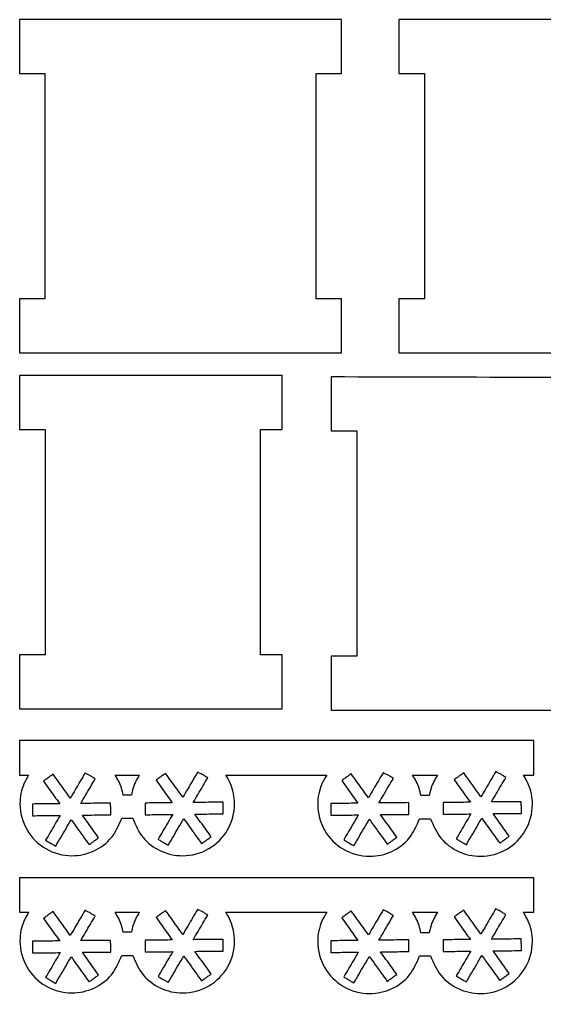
# Model space of a CAD drawing. Extents: x 10 to 438, y -2 to 248.
# Drawn here: x 9.8 to 144.6, y -1.9 to 248.3 of the extents above; entities that cross this region are included whole.
import ezdxf

# ---------------------------------------------------------------- set-up
doc = ezdxf.new("R2010")
doc.units = 0
doc.layers.add('Layer_1', color=7, linetype='CONTINUOUS')

msp = doc.modelspace()

# ---------------------------------------------------------------- linework, layer by layer
at = {"layer": 'Layer_1', "color": 7}
for p, q in [((9.764524, 248.271288), (9.764524, 248.271288)), ((107.182774, 248.271288), (107.182774, 248.271288)), ((9.764524, 156.84016), (9.764524, 156.84016)), ((89.853942, 156.479192), (89.853942, 156.479192)), ((9.764526, 63.07272), (9.764526, 63.07272)), ((55.546046, 55.048824), (55.546046, 55.048824)), ((132.122606, 55.171816), (132.122606, 55.171816)), ((26.646046, 54.798824), (26.646046, 54.798824)), ((34.339526, 54.22272), (34.339526, 54.22272)), ((103.222606, 54.921816), (103.222606, 54.921816)), ((110.739526, 54.22272), (110.739526, 54.22272)), ((9.764526, 27.836568), (9.764526, 27.836568)), ((26.646046, 19.562672), (26.646046, 19.562672)), ((34.339526, 18.986568), (34.339526, 18.986568)), ((55.546046, 19.812672), (55.546046, 19.812672)), ((103.222606, 19.685664), (103.222606, 19.685664)), ((110.739526, 18.986568), (110.739526, 18.986568)), ((132.122606, 19.935664), (132.122606, 19.935664))]:
    msp.add_line(p, q, dxfattribs=at)
for points, knots in [([(9.764524, 248.271288), (9.764524, 246.732398), (9.764524, 243.654619), (9.764524, 239.037949), (9.764524, 235.96017), (9.764524, 234.42128)], [0, 0, 0, 0, 4.61667, 9.233338, 13.850008, 13.850008, 13.850008, 13.850008]), ([(92.464518, 248.271288), (83.139829, 248.271286), (64.297855, 248.271282), (36.731191, 248.271281), (18.489215, 248.271286), (9.764524, 248.271288)], [0, 0, 0, 0, 27.974069, 56.52592, 82.699994, 82.699994, 82.699994, 82.699994]), ([(92.464518, 234.42128), (92.464518, 235.96017), (92.464518, 239.037949), (92.464518, 243.654619), (92.464518, 246.732398), (92.464518, 248.271288)], [0, 0, 0, 0, 4.61667, 9.233338, 13.850008, 13.850008, 13.850008, 13.850008]), ([(107.182774, 248.271288), (107.182774, 246.732398), (107.182774, 243.654619), (107.182774, 239.037949), (107.182774, 235.96017), (107.182774, 234.42128)], [0, 0, 0, 0, 4.61667, 9.233338, 13.850008, 13.850008, 13.850008, 13.850008]), ([(277.607774, 248.271288), (258.946003, 248.271286), (221.407998, 248.271282), (164.599664, 248.271282), (126.453102, 248.271286), (107.182774, 248.271288)], [0, 0, 0, 0, 55.985313, 112.614017, 170.425, 170.425, 170.425, 170.425]), ([(16.264522, 234.42128), (16.264522, 227.993503), (16.264522, 215.137949), (16.264522, 195.854619), (16.264522, 182.999065), (16.264522, 176.571288)], [0, 0, 0, 0, 19.28333, 38.566662, 57.849992, 57.849992, 57.849992, 57.849992]), ([(85.989518, 176.571288), (85.989518, 182.999065), (85.989518, 195.854619), (85.989518, 215.137949), (85.989518, 227.993503), (85.989518, 234.42128)], [0, 0, 0, 0, 19.28333, 38.566662, 57.849992, 57.849992, 57.849992, 57.849992]), ([(85.989518, 234.42128), (86.708963, 234.42128), (88.147852, 234.42128), (90.306185, 234.42128), (91.745074, 234.42128), (92.464518, 234.42128)], [0, 0, 0, 0, 2.158334, 4.316666, 6.475, 6.475, 6.475, 6.475]), ([(107.182774, 234.42128), (107.91333, 234.42128), (109.374441, 234.42128), (111.566108, 234.42128), (113.027219, 234.42128), (113.757774, 234.42128)], [0, 0, 0, 0, 2.191666, 4.383334, 6.575, 6.575, 6.575, 6.575]), ([(113.757774, 234.42128), (113.757774, 227.993502), (113.757774, 215.137947), (113.757774, 195.854613), (113.757774, 182.999058), (113.757774, 176.57128)], [0, 0, 0, 0, 19.283334, 38.566666, 57.85, 57.85, 57.85, 57.85]), ([(92.464518, 176.571288), (91.745074, 176.571288), (90.306185, 176.571288), (88.147852, 176.571288), (86.708963, 176.571288), (85.989518, 176.571288)], [0, 0, 0, 0, 2.158334, 4.316666, 6.475, 6.475, 6.475, 6.475]), ([(113.757774, 176.57128), (113.027219, 176.57128), (111.566108, 176.57128), (109.374441, 176.57128), (107.91333, 176.57128), (107.182774, 176.57128)], [0, 0, 0, 0, 2.191666, 4.383334, 6.575, 6.575, 6.575, 6.575]), ([(9.764524, 162.696288), (18.953412, 162.696288), (37.331189, 162.696288), (64.897854, 162.696288), (83.27563, 162.696288), (92.464518, 162.696288)], [0, 0, 0, 0, 27.566665, 55.13333, 82.699994, 82.699994, 82.699994, 82.699994]), ([(107.182774, 162.69628), (126.118886, 162.69628), (163.991108, 162.69628), (220.799441, 162.69628), (258.671663, 162.69628), (277.607774, 162.69628)], [0, 0, 0, 0, 56.808334, 113.616666, 170.425, 170.425, 170.425, 170.425]), ([(9.764524, 156.84016), (9.764524, 155.301271), (9.764524, 152.223493), (9.764524, 147.606827), (9.764524, 144.529049), (9.764524, 142.99016)], [0, 0, 0, 0, 4.616666, 9.233334, 13.85, 13.85, 13.85, 13.85]), ([(77.239526, 156.84016), (69.742304, 156.84016), (54.747859, 156.84016), (32.256191, 156.84016), (17.261746, 156.84016), (9.764524, 156.84016)], [0, 0, 0, 0, 22.491667, 44.983335, 67.475002, 67.475002, 67.475002, 67.475002]), ([(77.239526, 142.99016), (77.239526, 144.529049), (77.239526, 147.606827), (77.239526, 152.223493), (77.239526, 155.301271), (77.239526, 156.84016)], [0, 0, 0, 0, 4.616666, 9.233334, 13.85, 13.85, 13.85, 13.85]), ([(89.853942, 156.479192), (89.853942, 154.940302), (89.853942, 151.862523), (89.853942, 147.245853), (89.853942, 144.168074), (89.853942, 142.629184)], [0, 0, 0, 0, 4.61667, 9.233338, 13.850008, 13.850008, 13.850008, 13.850008]), ([(260.278942, 156.479192), (240.727301, 156.423997), (202.003201, 156.314679), (145.194638, 156.309546), (107.938066, 156.423755), (89.853942, 156.479192)], [0, 0, 0, 0, 58.655145, 116.172737, 170.425341, 170.425341, 170.425341, 170.425341]), ([(9.764524, 142.99016), (10.49508, 142.99016), (11.956191, 142.99016), (14.147857, 142.99016), (15.608968, 142.99016), (16.339524, 142.99016)], [0, 0, 0, 0, 2.191667, 4.383333, 6.575, 6.575, 6.575, 6.575]), ([(16.339524, 142.99016), (16.339524, 136.562382), (16.339524, 123.706827), (16.339524, 104.423493), (16.339524, 91.567938), (16.339524, 85.14016)], [0, 0, 0, 0, 19.283334, 38.566666, 57.85, 57.85, 57.85, 57.85]), ([(71.689526, 85.14016), (71.689526, 91.567938), (71.689526, 104.423493), (71.689526, 123.706827), (71.689526, 136.562382), (71.689526, 142.99016)], [0, 0, 0, 0, 19.283334, 38.566666, 57.85, 57.85, 57.85, 57.85]), ([(96.453942, 142.629184), (96.453942, 136.201406), (96.453942, 123.345851), (96.453942, 104.062517), (96.453942, 91.206962), (96.453942, 84.779184)], [0, 0, 0, 0, 19.283334, 38.566666, 57.85, 57.85, 57.85, 57.85]), ([(16.339524, 85.14016), (15.608968, 85.14016), (14.147857, 85.14016), (11.956191, 85.14016), (10.49508, 85.14016), (9.764524, 85.14016)], [0, 0, 0, 0, 2.191667, 4.383333, 6.575, 6.575, 6.575, 6.575]), ([(9.764524, 71.26516), (17.261746, 71.26516), (32.256191, 71.26516), (54.747859, 71.26516), (69.742304, 71.26516), (77.239526, 71.26516)], [0, 0, 0, 0, 22.491667, 44.983335, 67.475002, 67.475002, 67.475002, 67.475002]), ([(89.853942, 70.904184), (108.790054, 70.904184), (146.662276, 70.904184), (203.470609, 70.904184), (241.342831, 70.904184), (260.278942, 70.904184)], [0, 0, 0, 0, 56.808334, 113.616666, 170.425, 170.425, 170.425, 170.425]), ([(55.546046, 55.048824), (55.121046, 54.323824), (54.271046, 52.873824), (52.996046, 50.698824), (52.146046, 49.248824), (51.721046, 48.523824)], [0, 0, 0, 0, 2.52116, 5.042321, 7.563481, 7.563481, 7.563481, 7.563481]), ([(58.121006, 53.523824), (57.811102, 53.699786), (57.191293, 54.051709), (56.689857, 54.462286), (55.213483, 55.048826), (55.54602, 55.048824), (55.546033, 55.048824), (55.546042, 55.048824), (55.546046, 55.048824)], [0, 0, 0, 0, 0.997568, 1.995133, 2.992699, 2.992713, 2.992726, 2.992739, 2.992739, 2.992739, 2.992739]), ([(132.122606, 55.171816), (131.697606, 54.446816), (130.847606, 52.996816), (129.572606, 50.821816), (128.722606, 49.371816), (128.297606, 48.646816)], [0, 0, 0, 0, 2.52116, 5.042321, 7.563481, 7.563481, 7.563481, 7.563481]), ([(134.697566, 53.646816), (134.387662, 53.822778), (133.767854, 54.174701), (133.266418, 54.585278), (131.790042, 55.171818), (132.12258, 55.171816), (132.122593, 55.171816), (132.122602, 55.171816), (132.122606, 55.171816)], [0, 0, 0, 0, 0.997567, 1.995132, 2.992699, 2.992713, 2.992726, 2.992739, 2.992739, 2.992739, 2.992739]), ([(9.764526, 54.22272), (10.025638, 54.22272), (10.54786, 54.22272), (11.331193, 54.22272), (11.853415, 54.22272), (12.114526, 54.22272)], [0, 0, 0, 0, 0.783333, 1.566667, 2.35, 2.35, 2.35, 2.35]), ([(12.114526, 54.22272), (11.683627, 53.490988), (10.815321, 52.016475), (10.068849, 49.506348), (9.648936, 45.439712), (11.144812, 39.874404), (16.244926, 34.779101), (22.862595, 32.994198), (29.005491, 34.384226), (33.80363, 37.908557), (35.309122, 41.413873), (36.064526, 43.17272)], [0, 0, 0, 0, 2.540048, 5.118456, 7.778998, 14.759099, 21.532297, 28.512397, 34.32674, 39.943721, 45.60051, 45.60051, 45.60051, 45.60051]), ([(18.396046, 54.448824), (18.123824, 54.251602), (17.579379, 53.857158), (16.762714, 53.26549), (16.218269, 52.871046), (15.946046, 52.673824)], [0, 0, 0, 0, 1.008471, 2.016943, 3.025413, 3.025413, 3.025413, 3.025413]), ([(15.946046, 52.673824), (16.407157, 52.029379), (17.329379, 50.74049), (18.712714, 48.807158), (19.634935, 47.518269), (20.096046, 46.873824)], [0, 0, 0, 0, 2.377266, 4.754529, 7.131795, 7.131795, 7.131795, 7.131795]), ([(26.646046, 54.798824), (26.221046, 54.076602), (25.371046, 52.632158), (24.096047, 50.46549), (23.246046, 49.021046), (22.821046, 48.298824)], [0, 0, 0, 0, 2.513974, 5.02795, 7.541924, 7.541924, 7.541924, 7.541924]), ([(25.496006, 46.948824), (25.909895, 47.651602), (26.737672, 49.057158), (27.97934, 51.16549), (28.807118, 52.571046), (29.221006, 53.273824)], [0, 0, 0, 0, 2.446795, 4.893589, 7.340385, 7.340385, 7.340385, 7.340385]), ([(29.221006, 53.273824), (28.911102, 53.449786), (28.291294, 53.801709), (27.789858, 54.212286), (26.313483, 54.798826), (26.64602, 54.798824), (26.646033, 54.798824), (26.646042, 54.798824), (26.646046, 54.798824)], [0, 0, 0, 0, 0.997567, 1.995133, 2.992699, 2.992713, 2.992726, 2.992739, 2.992739, 2.992739, 2.992739]), ([(34.339526, 54.22272), (35.028415, 54.22272), (36.406193, 54.22272), (38.47286, 54.22272), (39.850638, 54.22272), (40.539526, 54.22272)], [0, 0, 0, 0, 2.066667, 4.133333, 6.2, 6.2, 6.2, 6.2]), ([(36.389526, 49.09772), (36.257817, 49.709998), (35.996333, 50.925559), (35.295002, 52.65246), (34.65694, 53.701072), (34.339526, 54.22272)], [0, 0, 0, 0, 1.876515, 3.725461, 5.555756, 5.555756, 5.555756, 5.555756]), ([(40.539526, 54.22272), (40.223783, 53.701234), (39.589245, 52.653224), (38.902698, 50.923732), (38.644616, 49.709677), (38.514526, 49.09772)], [0, 0, 0, 0, 1.827, 3.671649, 5.546502, 5.546502, 5.546502, 5.546502]), ([(38.839526, 43.17272), (39.594931, 41.413873), (41.100423, 37.908557), (45.898561, 34.384226), (52.041458, 32.994198), (58.659127, 34.779101), (63.759241, 39.874404), (65.255117, 45.439712), (64.835203, 49.506348), (64.088732, 52.016475), (63.220426, 53.490988), (62.789526, 54.22272)], [0, 0, 0, 0, 5.65679, 11.27377, 17.088113, 24.068214, 30.841412, 37.821512, 40.482054, 43.060463, 45.60051, 45.60051, 45.60051, 45.60051]), ([(47.296046, 54.673824), (47.023824, 54.479379), (46.47938, 54.09049), (45.662712, 53.507158), (45.118269, 53.118269), (44.846046, 52.923824)], [0, 0, 0, 0, 1.003605, 2.007209, 3.010814, 3.010814, 3.010814, 3.010814]), ([(44.846046, 52.923824), (45.307157, 52.279379), (46.229379, 50.99049), (47.612714, 49.057158), (48.534935, 47.768269), (48.996046, 47.123824)], [0, 0, 0, 0, 2.377266, 4.754529, 7.131795, 7.131795, 7.131795, 7.131795]), ([(54.396006, 47.198824), (54.809895, 47.901602), (55.637673, 49.307158), (56.879342, 51.41549), (57.707118, 52.821046), (58.121006, 53.523824)], [0, 0, 0, 0, 2.446796, 4.89359, 7.340385, 7.340385, 7.340385, 7.340385]), ([(62.789526, 54.22272), (65.667304, 54.22272), (71.42286, 54.22272), (80.056193, 54.22272), (85.811748, 54.22272), (88.689526, 54.22272)], [0, 0, 0, 0, 8.633334, 17.266666, 25.9, 25.9, 25.9, 25.9]), ([(88.689526, 54.22272), (88.240457, 53.479304), (87.335088, 51.980502), (86.553434, 49.417003), (86.117501, 45.31003), (87.620136, 39.724463), (92.719837, 34.629085), (99.337615, 32.844202), (105.480487, 34.234225), (110.278631, 37.758558), (111.784123, 41.263873), (112.539526, 43.02272)], [0, 0, 0, 0, 2.59764, 5.237106, 7.95807, 14.93817, 21.711368, 28.691469, 34.505812, 40.122792, 45.779582, 45.779582, 45.779582, 45.779582]), ([(94.972606, 54.571816), (94.700384, 54.374594), (94.15594, 53.98015), (93.339273, 53.388482), (92.794828, 52.994038), (92.522606, 52.796816)], [0, 0, 0, 0, 1.00847, 2.016943, 3.025413, 3.025413, 3.025413, 3.025413]), ([(92.522606, 52.796816), (92.983718, 52.152371), (93.90594, 50.863483), (95.289273, 48.930149), (96.211495, 47.641261), (96.672606, 46.996816)], [0, 0, 0, 0, 2.377266, 4.754529, 7.131795, 7.131795, 7.131795, 7.131795]), ([(103.222606, 54.921816), (102.797606, 54.199594), (101.947606, 52.75515), (100.672607, 50.588482), (99.822606, 49.144038), (99.397606, 48.421816)], [0, 0, 0, 0, 2.513974, 5.02795, 7.541924, 7.541924, 7.541924, 7.541924]), ([(105.797566, 53.396816), (105.487662, 53.572778), (104.867854, 53.924701), (104.366418, 54.335278), (102.890042, 54.921818), (103.22258, 54.921816), (103.222593, 54.921816), (103.222602, 54.921816), (103.222606, 54.921816)], [0, 0, 0, 0, 0.997567, 1.995132, 2.992699, 2.992713, 2.992726, 2.992739, 2.992739, 2.992739, 2.992739]), ([(110.739526, 54.22272), (111.450638, 54.22272), (112.87286, 54.22272), (115.006193, 54.22272), (116.428415, 54.22272), (117.139526, 54.22272)], [0, 0, 0, 0, 2.133334, 4.266666, 6.4, 6.4, 6.4, 6.4]), ([(112.864526, 48.94772), (112.729328, 49.579551), (112.461162, 50.832792), (111.740312, 52.614458), (111.072056, 53.688346), (110.739526, 54.22272)], [0, 0, 0, 0, 1.936166, 3.840396, 5.726489, 5.726489, 5.726489, 5.726489]), ([(117.139526, 54.22272), (116.806953, 53.688333), (116.138657, 52.614501), (115.41772, 50.832848), (115.149674, 49.579601), (115.014526, 48.94772)], [0, 0, 0, 0, 1.886197, 3.790248, 5.726523, 5.726523, 5.726523, 5.726523]), ([(115.339526, 43.02272), (116.094931, 41.263873), (117.600423, 37.758558), (122.39856, 34.234225), (128.541463, 32.844203), (135.159105, 34.62908), (140.259321, 39.72448), (141.760543, 45.31054), (141.327024, 49.417526), (140.546302, 51.981782), (139.639535, 53.479457), (139.189526, 54.22272)], [0, 0, 0, 0, 5.65679, 11.27377, 17.088113, 24.068214, 30.841412, 37.821512, 40.544123, 43.18169, 45.780276, 45.780276, 45.780276, 45.780276]), ([(123.872606, 54.796816), (123.600385, 54.602371), (123.055941, 54.213481), (122.239272, 53.630151), (121.694828, 53.241261), (121.422606, 53.046816)], [0, 0, 0, 0, 1.003604, 2.007209, 3.010814, 3.010814, 3.010814, 3.010814]), ([(121.422606, 53.046816), (121.883718, 52.402371), (122.80594, 51.113483), (124.189273, 49.180149), (125.111495, 47.891261), (125.572606, 47.246816)], [0, 0, 0, 0, 2.377266, 4.754529, 7.131795, 7.131795, 7.131795, 7.131795]), ([(139.189526, 54.22272), (139.483971, 54.22272), (140.07286, 54.22272), (140.956193, 54.22272), (141.545082, 54.22272), (141.839526, 54.22272)], [0, 0, 0, 0, 0.883334, 1.766666, 2.65, 2.65, 2.65, 2.65]), ([(38.514526, 49.09772), (38.278415, 49.09772), (37.806193, 49.09772), (37.09786, 49.09772), (36.625638, 49.09772), (36.389526, 49.09772)], [0, 0, 0, 0, 0.708333, 1.416667, 2.125, 2.125, 2.125, 2.125]), ([(115.014526, 48.94772), (114.775638, 48.94772), (114.29786, 48.94772), (113.581193, 48.94772), (113.103415, 48.94772), (112.864526, 48.94772)], [0, 0, 0, 0, 0.716666, 1.433334, 2.15, 2.15, 2.15, 2.15]), ([(20.096046, 46.873824), (19.321046, 46.865499), (17.771046, 46.848849), (15.446047, 46.823839), (13.896046, 46.807189), (13.121046, 46.798864)], [0, 0, 0, 0, 2.325134, 4.650269, 6.975403, 6.975403, 6.975403, 6.975403]), ([(13.121046, 46.798864), (13.12382, 46.465531), (13.129366, 45.798864), (13.137686, 44.798864), (13.143233, 44.132197), (13.146006, 43.798864)], [0, 0, 0, 0, 1.000035, 2.000069, 3.000104, 3.000104, 3.000104, 3.000104]), ([(33.171006, 47.023784), (32.318229, 47.015459), (30.612673, 46.998809), (28.05434, 46.973799), (26.348784, 46.957149), (25.496006, 46.948824)], [0, 0, 0, 0, 2.558455, 5.116911, 7.675366, 7.675366, 7.675366, 7.675366]), ([(48.996046, 47.123824), (48.221046, 47.115499), (46.671046, 47.098849), (44.346047, 47.073839), (42.796046, 47.057189), (42.021046, 47.048864)], [0, 0, 0, 0, 2.325134, 4.650269, 6.975403, 6.975403, 6.975403, 6.975403]), ([(42.021046, 47.048864), (42.02382, 46.715531), (42.029366, 46.048864), (42.037686, 45.048864), (42.043233, 44.382197), (42.046006, 44.048864)], [0, 0, 0, 0, 1.000035, 2.000069, 3.000104, 3.000104, 3.000104, 3.000104]), ([(62.071006, 47.273784), (61.218228, 47.265459), (59.512673, 47.248809), (56.95434, 47.223799), (55.248784, 47.207149), (54.396006, 47.198824)], [0, 0, 0, 0, 2.558456, 5.11691, 7.675366, 7.675366, 7.675366, 7.675366]), ([(96.672606, 46.996816), (95.897606, 46.988491), (94.347606, 46.971841), (92.022607, 46.946831), (90.472606, 46.930181), (89.697606, 46.921856)], [0, 0, 0, 0, 2.325134, 4.650269, 6.975403, 6.975403, 6.975403, 6.975403]), ([(89.697606, 46.921856), (89.70038, 46.588523), (89.705926, 45.921856), (89.714246, 44.921856), (89.719793, 44.255189), (89.722566, 43.921856)], [0, 0, 0, 0, 1.000035, 2.000069, 3.000104, 3.000104, 3.000104, 3.000104]), ([(109.747566, 47.146776), (108.894788, 47.138451), (107.189233, 47.121801), (104.6309, 47.096791), (102.925344, 47.080141), (102.072566, 47.071816)], [0, 0, 0, 0, 2.558456, 5.11691, 7.675366, 7.675366, 7.675366, 7.675366]), ([(125.572606, 47.246816), (124.797606, 47.238491), (123.247606, 47.221841), (120.922607, 47.196831), (119.372606, 47.180181), (118.597606, 47.171856)], [0, 0, 0, 0, 2.325134, 4.650269, 6.975403, 6.975403, 6.975403, 6.975403]), ([(118.597606, 47.171856), (118.60038, 46.838523), (118.605926, 46.171856), (118.614246, 45.171856), (118.619793, 44.505189), (118.622566, 44.171856)], [0, 0, 0, 0, 1.000035, 2.000069, 3.000104, 3.000104, 3.000104, 3.000104]), ([(138.647566, 47.396776), (137.794788, 47.388451), (136.089233, 47.371801), (133.5309, 47.346791), (131.825344, 47.330141), (130.972566, 47.321816)], [0, 0, 0, 0, 2.558456, 5.11691, 7.675366, 7.675366, 7.675366, 7.675366]), ([(13.146006, 43.798864), (13.932118, 43.807189), (15.50434, 43.823839), (17.862673, 43.848849), (19.434895, 43.865499), (20.221006, 43.873824)], [0, 0, 0, 0, 2.358466, 4.716931, 7.075397, 7.075397, 7.075397, 7.075397]), ([(20.221006, 43.873824), (19.80434, 43.165491), (18.971006, 41.748824), (17.721006, 39.623824), (16.887673, 38.207157), (16.471006, 37.498824)], [0, 0, 0, 0, 2.465385, 4.930771, 7.396156, 7.396156, 7.396156, 7.396156]), ([(19.071006, 35.973824), (19.512673, 36.729379), (20.396007, 38.24049), (21.721006, 40.507158), (22.60434, 42.018269), (23.046006, 42.773824)], [0, 0, 0, 0, 2.625529, 5.251059, 7.876587, 7.876587, 7.876587, 7.876587]), ([(23.046006, 42.773824), (23.557117, 42.062713), (24.579339, 40.64049), (26.112674, 38.507158), (27.134895, 37.084935), (27.646006, 36.373824)], [0, 0, 0, 0, 2.627209, 5.254416, 7.881624, 7.881624, 7.881624, 7.881624]), ([(25.946006, 43.948824), (26.75434, 43.957149), (28.371007, 43.973799), (30.796006, 43.998809), (32.412673, 44.015459), (33.221006, 44.023784)], [0, 0, 0, 0, 2.425129, 4.850258, 7.275386, 7.275386, 7.275386, 7.275386]), ([(30.096006, 38.148824), (29.634895, 38.793269), (28.712674, 40.082158), (27.329339, 42.01549), (26.407117, 43.304379), (25.946006, 43.948824)], [0, 0, 0, 0, 2.377266, 4.754529, 7.131795, 7.131795, 7.131795, 7.131795]), ([(42.046006, 44.048864), (42.832118, 44.057189), (44.40434, 44.073839), (46.762673, 44.098849), (48.334895, 44.115499), (49.121006, 44.123824)], [0, 0, 0, 0, 2.358466, 4.716931, 7.075397, 7.075397, 7.075397, 7.075397]), ([(49.121006, 44.123824), (48.70434, 43.415491), (47.871006, 41.998824), (46.621006, 39.873824), (45.787673, 38.457157), (45.371006, 37.748824)], [0, 0, 0, 0, 2.465385, 4.930771, 7.396156, 7.396156, 7.396156, 7.396156]), ([(47.971006, 36.223824), (48.412673, 36.979379), (49.296007, 38.49049), (50.621006, 40.757158), (51.50434, 42.268269), (51.946006, 43.023824)], [0, 0, 0, 0, 2.625529, 5.251059, 7.876587, 7.876587, 7.876587, 7.876587]), ([(51.946006, 43.023824), (52.457117, 42.312713), (53.479339, 40.89049), (55.012674, 38.757158), (56.034895, 37.334935), (56.546006, 36.623824)], [0, 0, 0, 0, 2.627209, 5.254416, 7.881624, 7.881624, 7.881624, 7.881624]), ([(54.821006, 44.198824), (55.632118, 44.207149), (57.25434, 44.223799), (59.687673, 44.248809), (61.309895, 44.265459), (62.121006, 44.273784)], [0, 0, 0, 0, 2.433462, 4.866923, 7.300385, 7.300385, 7.300385, 7.300385]), ([(58.996006, 38.398824), (58.532118, 39.043269), (57.604342, 40.332158), (56.212673, 42.26549), (55.284895, 43.554379), (54.821006, 44.198824)], [0, 0, 0, 0, 2.382124, 4.764247, 7.146371, 7.146371, 7.146371, 7.146371]), ([(89.722566, 43.921856), (90.508678, 43.930181), (92.0809, 43.946831), (94.439233, 43.971841), (96.011455, 43.988491), (96.797566, 43.996816)], [0, 0, 0, 0, 2.358466, 4.716931, 7.075397, 7.075397, 7.075397, 7.075397]), ([(96.797566, 43.996816), (96.3809, 43.288483), (95.547566, 41.871816), (94.297566, 39.746816), (93.464233, 38.330149), (93.047566, 37.621816)], [0, 0, 0, 0, 2.465385, 4.930771, 7.396156, 7.396156, 7.396156, 7.396156]), ([(95.647566, 36.096816), (96.089233, 36.852371), (96.972567, 38.363482), (98.297566, 40.63015), (99.1809, 42.141261), (99.622566, 42.896816)], [0, 0, 0, 0, 2.625529, 5.251059, 7.876587, 7.876587, 7.876587, 7.876587]), ([(99.622566, 42.896816), (100.133678, 42.185705), (101.1559, 40.763483), (102.689233, 38.630149), (103.711455, 37.207927), (104.222566, 36.496816)], [0, 0, 0, 0, 2.627209, 5.254415, 7.881624, 7.881624, 7.881624, 7.881624]), ([(102.522566, 44.071816), (103.3309, 44.080141), (104.947567, 44.096791), (107.372566, 44.121801), (108.989233, 44.138451), (109.797566, 44.146776)], [0, 0, 0, 0, 2.425129, 4.850258, 7.275386, 7.275386, 7.275386, 7.275386]), ([(106.672566, 38.271816), (106.211455, 38.916261), (105.289233, 40.205149), (103.9059, 42.138483), (102.983678, 43.427371), (102.522566, 44.071816)], [0, 0, 0, 0, 2.377266, 4.754529, 7.131795, 7.131795, 7.131795, 7.131795]), ([(112.539526, 43.02272), (112.850638, 43.02272), (113.47286, 43.02272), (114.406193, 43.02272), (115.028415, 43.02272), (115.339526, 43.02272)], [0, 0, 0, 0, 0.933334, 1.866666, 2.8, 2.8, 2.8, 2.8]), ([(118.622566, 44.171856), (119.408678, 44.180181), (120.9809, 44.196831), (123.339233, 44.221841), (124.911455, 44.238491), (125.697566, 44.246816)], [0, 0, 0, 0, 2.358466, 4.716931, 7.075397, 7.075397, 7.075397, 7.075397]), ([(125.697566, 44.246816), (125.2809, 43.538483), (124.447566, 42.121816), (123.197566, 39.996816), (122.364233, 38.580149), (121.947566, 37.871816)], [0, 0, 0, 0, 2.465385, 4.930771, 7.396156, 7.396156, 7.396156, 7.396156]), ([(124.547566, 36.346816), (124.989233, 37.102371), (125.872567, 38.613482), (127.197566, 40.88015), (128.0809, 42.391261), (128.522566, 43.146816)], [0, 0, 0, 0, 2.625529, 5.251059, 7.876587, 7.876587, 7.876587, 7.876587]), ([(128.522566, 43.146816), (129.033678, 42.435705), (130.0559, 41.013483), (131.589233, 38.880149), (132.611455, 37.457927), (133.122566, 36.746816)], [0, 0, 0, 0, 2.627209, 5.254415, 7.881624, 7.881624, 7.881624, 7.881624]), ([(131.397566, 44.321816), (132.208678, 44.330141), (133.8309, 44.346791), (136.264233, 44.371801), (137.886455, 44.388451), (138.697566, 44.396776)], [0, 0, 0, 0, 2.433462, 4.866923, 7.300385, 7.300385, 7.300385, 7.300385]), ([(135.572566, 38.521816), (135.108678, 39.166261), (134.180901, 40.45515), (132.789232, 42.388482), (131.861455, 43.677371), (131.397566, 44.321816)], [0, 0, 0, 0, 2.382124, 4.764248, 7.146371, 7.146371, 7.146371, 7.146371]), ([(27.646006, 36.373824), (27.918229, 36.571046), (28.462674, 36.96549), (29.279339, 37.557158), (29.823784, 37.951602), (30.096006, 38.148824)], [0, 0, 0, 0, 1.008471, 2.016943, 3.025413, 3.025413, 3.025413, 3.025413]), ([(45.371006, 37.748824), (45.659895, 37.579379), (46.237673, 37.24049), (47.10434, 36.732158), (47.682118, 36.393269), (47.971006, 36.223824)], [0, 0, 0, 0, 1.004746, 2.009491, 3.014237, 3.014237, 3.014237, 3.014237]), ([(56.546006, 36.623824), (56.818228, 36.821046), (57.362673, 37.21549), (58.17934, 37.807158), (58.723784, 38.201602), (58.996006, 38.398824)], [0, 0, 0, 0, 1.00847, 2.016943, 3.025413, 3.025413, 3.025413, 3.025413]), ([(93.047566, 37.621816), (93.336455, 37.452371), (93.914232, 37.113481), (94.780901, 36.605151), (95.358678, 36.266261), (95.647566, 36.096816)], [0, 0, 0, 0, 1.004745, 2.009492, 3.014237, 3.014237, 3.014237, 3.014237]), ([(104.222566, 36.496816), (104.494788, 36.694038), (105.039233, 37.088482), (105.8559, 37.68015), (106.400344, 38.074594), (106.672566, 38.271816)], [0, 0, 0, 0, 1.00847, 2.016943, 3.025413, 3.025413, 3.025413, 3.025413]), ([(121.947566, 37.871816), (122.236455, 37.702371), (122.814232, 37.363481), (123.680901, 36.855151), (124.258678, 36.516261), (124.547566, 36.346816)], [0, 0, 0, 0, 1.004745, 2.009492, 3.014237, 3.014237, 3.014237, 3.014237]), ([(133.122566, 36.746816), (133.394788, 36.944038), (133.939233, 37.338482), (134.7559, 37.93015), (135.300344, 38.324594), (135.572566, 38.521816)], [0, 0, 0, 0, 1.00847, 2.016943, 3.025413, 3.025413, 3.025413, 3.025413]), ([(16.471006, 37.498824), (16.759895, 37.329379), (17.337673, 36.99049), (18.20434, 36.482158), (18.782118, 36.143269), (19.071006, 35.973824)], [0, 0, 0, 0, 1.004746, 2.009491, 3.014237, 3.014237, 3.014237, 3.014237]), ([(9.764526, 18.986568), (10.025638, 18.986568), (10.54786, 18.986568), (11.331193, 18.986568), (11.853415, 18.986568), (12.114526, 18.986568)], [0, 0, 0, 0, 0.783333, 1.566667, 2.35, 2.35, 2.35, 2.35]), ([(12.114526, 18.986568), (11.683627, 18.254836), (10.815321, 16.780323), (10.068849, 14.270196), (9.648936, 10.20356), (11.144812, 4.638252), (16.244926, -0.457051), (22.862595, -2.241954), (29.005491, -0.851926), (33.80363, 2.672405), (35.309122, 6.177721), (36.064526, 7.936568)], [0, 0, 0, 0, 2.540048, 5.118456, 7.778998, 14.759099, 21.532297, 28.512397, 34.32674, 39.943721, 45.60051, 45.60051, 45.60051, 45.60051]), ([(18.396046, 19.212672), (18.123824, 19.01545), (17.579379, 18.621006), (16.762714, 18.029338), (16.218269, 17.634894), (15.946046, 17.437672)], [0, 0, 0, 0, 1.008471, 2.016943, 3.025413, 3.025413, 3.025413, 3.025413]), ([(26.646046, 19.562672), (26.221046, 18.84045), (25.371046, 17.396006), (24.096047, 15.229338), (23.246046, 13.784894), (22.821046, 13.062672)], [0, 0, 0, 0, 2.513974, 5.02795, 7.541924, 7.541924, 7.541924, 7.541924]), ([(25.496006, 11.712672), (25.909895, 12.41545), (26.737672, 13.821006), (27.97934, 15.929338), (28.807118, 17.334894), (29.221006, 18.037672)], [0, 0, 0, 0, 2.446795, 4.893589, 7.340385, 7.340385, 7.340385, 7.340385]), ([(29.221006, 18.037672), (28.911102, 18.213634), (28.291294, 18.565557), (27.789858, 18.976134), (26.313483, 19.562674), (26.64602, 19.562672), (26.646033, 19.562672), (26.646042, 19.562672), (26.646046, 19.562672)], [0, 0, 0, 0, 0.997567, 1.995133, 2.992699, 2.992713, 2.992726, 2.992739, 2.992739, 2.992739, 2.992739]), ([(34.339526, 18.986568), (35.028415, 18.986568), (36.406193, 18.986568), (38.47286, 18.986568), (39.850638, 18.986568), (40.539526, 18.986568)], [0, 0, 0, 0, 2.066667, 4.133333, 6.2, 6.2, 6.2, 6.2]), ([(36.389526, 13.861568), (36.257817, 14.473846), (35.996333, 15.689407), (35.295002, 17.416308), (34.65694, 18.46492), (34.339526, 18.986568)], [0, 0, 0, 0, 1.876515, 3.725461, 5.555756, 5.555756, 5.555756, 5.555756]), ([(40.539526, 18.986568), (40.223783, 18.465082), (39.589245, 17.417072), (38.902698, 15.68758), (38.644616, 14.473525), (38.514526, 13.861568)], [0, 0, 0, 0, 1.827, 3.671649, 5.546502, 5.546502, 5.546502, 5.546502]), ([(38.839526, 7.936568), (39.594931, 6.177721), (41.100423, 2.672405), (45.898561, -0.851926), (52.041458, -2.241954), (58.659127, -0.457051), (63.759241, 4.638252), (65.255117, 10.20356), (64.835203, 14.270196), (64.088732, 16.780323), (63.220426, 18.254836), (62.789526, 18.986568)], [0, 0, 0, 0, 5.65679, 11.27377, 17.088113, 24.068214, 30.841412, 37.821512, 40.482054, 43.060463, 45.60051, 45.60051, 45.60051, 45.60051]), ([(47.296046, 19.437672), (47.023824, 19.243227), (46.47938, 18.854338), (45.662712, 18.271006), (45.118269, 17.882117), (44.846046, 17.687672)], [0, 0, 0, 0, 1.003605, 2.007209, 3.010814, 3.010814, 3.010814, 3.010814]), ([(44.846046, 17.687672), (45.307157, 17.043227), (46.229379, 15.754338), (47.612714, 13.821006), (48.534935, 12.532117), (48.996046, 11.887672)], [0, 0, 0, 0, 2.377266, 4.754529, 7.131795, 7.131795, 7.131795, 7.131795]), ([(55.546046, 19.812672), (55.121046, 19.087672), (54.271046, 17.637672), (52.996046, 15.462672), (52.146046, 14.012672), (51.721046, 13.287672)], [0, 0, 0, 0, 2.52116, 5.042321, 7.563481, 7.563481, 7.563481, 7.563481]), ([(54.396006, 11.962672), (54.809895, 12.66545), (55.637673, 14.071006), (56.879342, 16.179338), (57.707118, 17.584894), (58.121006, 18.287672)], [0, 0, 0, 0, 2.446796, 4.89359, 7.340385, 7.340385, 7.340385, 7.340385]), ([(58.121006, 18.287672), (57.811102, 18.463634), (57.191293, 18.815557), (56.689857, 19.226134), (55.213483, 19.812674), (55.54602, 19.812672), (55.546033, 19.812672), (55.546042, 19.812672), (55.546046, 19.812672)], [0, 0, 0, 0, 0.997568, 1.995133, 2.992699, 2.992713, 2.992726, 2.992739, 2.992739, 2.992739, 2.992739]), ([(62.789526, 18.986568), (65.667304, 18.986568), (71.42286, 18.986568), (80.056193, 18.986568), (85.811748, 18.986568), (88.689526, 18.986568)], [0, 0, 0, 0, 8.633334, 17.266666, 25.9, 25.9, 25.9, 25.9]), ([(88.689526, 18.986568), (88.240457, 18.243152), (87.335088, 16.74435), (86.553434, 14.180851), (86.117501, 10.073878), (87.620136, 4.488311), (92.719837, -0.607067), (99.337615, -2.39195), (105.480487, -1.001927), (110.278631, 2.522406), (111.784123, 6.027721), (112.539526, 7.786568)], [0, 0, 0, 0, 2.59764, 5.237106, 7.95807, 14.93817, 21.711368, 28.691469, 34.505812, 40.122792, 45.779582, 45.779582, 45.779582, 45.779582]), ([(94.972606, 19.335664), (94.700384, 19.138442), (94.15594, 18.743998), (93.339273, 18.15233), (92.794828, 17.757886), (92.522606, 17.560664)], [0, 0, 0, 0, 1.00847, 2.016943, 3.025413, 3.025413, 3.025413, 3.025413]), ([(92.522606, 17.560664), (92.983718, 16.916219), (93.90594, 15.627331), (95.289273, 13.693997), (96.211495, 12.405109), (96.672606, 11.760664)], [0, 0, 0, 0, 2.377266, 4.754529, 7.131795, 7.131795, 7.131795, 7.131795]), ([(103.222606, 19.685664), (102.797606, 18.963442), (101.947606, 17.518998), (100.672607, 15.35233), (99.822606, 13.907886), (99.397606, 13.185664)], [0, 0, 0, 0, 2.513974, 5.02795, 7.541924, 7.541924, 7.541924, 7.541924]), ([(105.797566, 18.160664), (105.487662, 18.336626), (104.867854, 18.688549), (104.366418, 19.099126), (102.890042, 19.685666), (103.22258, 19.685664), (103.222593, 19.685664), (103.222602, 19.685664), (103.222606, 19.685664)], [0, 0, 0, 0, 0.997567, 1.995132, 2.992699, 2.992713, 2.992726, 2.992739, 2.992739, 2.992739, 2.992739]), ([(110.739526, 18.986568), (111.450638, 18.986568), (112.87286, 18.986568), (115.006193, 18.986568), (116.428415, 18.986568), (117.139526, 18.986568)], [0, 0, 0, 0, 2.133334, 4.266666, 6.4, 6.4, 6.4, 6.4]), ([(112.864526, 13.711568), (112.729328, 14.343399), (112.461162, 15.59664), (111.740312, 17.378306), (111.072056, 18.452194), (110.739526, 18.986568)], [0, 0, 0, 0, 1.936166, 3.840396, 5.726489, 5.726489, 5.726489, 5.726489]), ([(117.139526, 18.986568), (116.806953, 18.452181), (116.138657, 17.378349), (115.41772, 15.596696), (115.149674, 14.343449), (115.014526, 13.711568)], [0, 0, 0, 0, 1.886197, 3.790248, 5.726523, 5.726523, 5.726523, 5.726523]), ([(115.339526, 7.786568), (116.094931, 6.027721), (117.600423, 2.522406), (122.39856, -1.001927), (128.541463, -2.391949), (135.159105, -0.607072), (140.259321, 4.488328), (141.760543, 10.074388), (141.327024, 14.181374), (140.546302, 16.74563), (139.639535, 18.243305), (139.189526, 18.986568)], [0, 0, 0, 0, 5.65679, 11.27377, 17.088113, 24.068214, 30.841412, 37.821512, 40.544123, 43.18169, 45.780276, 45.780276, 45.780276, 45.780276]), ([(123.872606, 19.560664), (123.600385, 19.366219), (123.055941, 18.977329), (122.239272, 18.393999), (121.694828, 18.005109), (121.422606, 17.810664)], [0, 0, 0, 0, 1.003604, 2.007209, 3.010814, 3.010814, 3.010814, 3.010814]), ([(121.422606, 17.810664), (121.883718, 17.166219), (122.80594, 15.877331), (124.189273, 13.943997), (125.111495, 12.655109), (125.572606, 12.010664)], [0, 0, 0, 0, 2.377266, 4.754529, 7.131795, 7.131795, 7.131795, 7.131795]), ([(132.122606, 19.935664), (131.697606, 19.210664), (130.847606, 17.760664), (129.572606, 15.585664), (128.722606, 14.135664), (128.297606, 13.410664)], [0, 0, 0, 0, 2.52116, 5.042321, 7.563481, 7.563481, 7.563481, 7.563481]), ([(134.697566, 18.410664), (134.387662, 18.586626), (133.767854, 18.938549), (133.266418, 19.349126), (131.790042, 19.935666), (132.12258, 19.935664), (132.122593, 19.935664), (132.122602, 19.935664), (132.122606, 19.935664)], [0, 0, 0, 0, 0.997567, 1.995132, 2.992699, 2.992713, 2.992726, 2.992739, 2.992739, 2.992739, 2.992739]), ([(139.189526, 18.986568), (139.483971, 18.986568), (140.07286, 18.986568), (140.956193, 18.986568), (141.545082, 18.986568), (141.839526, 18.986568)], [0, 0, 0, 0, 0.883334, 1.766666, 2.65, 2.65, 2.65, 2.65]), ([(15.946046, 17.437672), (16.407157, 16.793227), (17.329379, 15.504338), (18.712714, 13.571006), (19.634935, 12.282117), (20.096046, 11.637672)], [0, 0, 0, 0, 2.377266, 4.754529, 7.131795, 7.131795, 7.131795, 7.131795]), ([(38.514526, 13.861568), (38.278415, 13.861568), (37.806193, 13.861568), (37.09786, 13.861568), (36.625638, 13.861568), (36.389526, 13.861568)], [0, 0, 0, 0, 0.708333, 1.416667, 2.125, 2.125, 2.125, 2.125]), ([(115.014526, 13.711568), (114.775638, 13.711568), (114.29786, 13.711568), (113.581193, 13.711568), (113.103415, 13.711568), (112.864526, 13.711568)], [0, 0, 0, 0, 0.716666, 1.433334, 2.15, 2.15, 2.15, 2.15]), ([(20.096046, 11.637672), (19.321046, 11.629347), (17.771046, 11.612697), (15.446047, 11.587687), (13.896046, 11.571037), (13.121046, 11.562712)], [0, 0, 0, 0, 2.325134, 4.650269, 6.975403, 6.975403, 6.975403, 6.975403]), ([(13.121046, 11.562712), (13.12382, 11.229379), (13.129366, 10.562712), (13.137686, 9.562712), (13.143233, 8.896045), (13.146006, 8.562712)], [0, 0, 0, 0, 1.000035, 2.000069, 3.000104, 3.000104, 3.000104, 3.000104]), ([(33.171006, 11.787632), (32.318229, 11.779307), (30.612673, 11.762657), (28.05434, 11.737647), (26.348784, 11.720997), (25.496006, 11.712672)], [0, 0, 0, 0, 2.558455, 5.116911, 7.675366, 7.675366, 7.675366, 7.675366]), ([(48.996046, 11.887672), (48.221046, 11.879347), (46.671046, 11.862697), (44.346047, 11.837687), (42.796046, 11.821037), (42.021046, 11.812712)], [0, 0, 0, 0, 2.325134, 4.650269, 6.975403, 6.975403, 6.975403, 6.975403]), ([(42.021046, 11.812712), (42.02382, 11.479379), (42.029366, 10.812712), (42.037686, 9.812712), (42.043233, 9.146045), (42.046006, 8.812712)], [0, 0, 0, 0, 1.000035, 2.000069, 3.000104, 3.000104, 3.000104, 3.000104]), ([(62.071006, 12.037632), (61.218228, 12.029307), (59.512673, 12.012657), (56.95434, 11.987647), (55.248784, 11.970997), (54.396006, 11.962672)], [0, 0, 0, 0, 2.558456, 5.11691, 7.675366, 7.675366, 7.675366, 7.675366]), ([(96.672606, 11.760664), (95.897606, 11.752339), (94.347606, 11.735689), (92.022607, 11.710679), (90.472606, 11.694029), (89.697606, 11.685704)], [0, 0, 0, 0, 2.325134, 4.650269, 6.975403, 6.975403, 6.975403, 6.975403]), ([(89.697606, 11.685704), (89.70038, 11.352371), (89.705926, 10.685704), (89.714246, 9.685704), (89.719793, 9.019037), (89.722566, 8.685704)], [0, 0, 0, 0, 1.000035, 2.000069, 3.000104, 3.000104, 3.000104, 3.000104]), ([(109.747566, 11.910624), (108.894788, 11.902299), (107.189233, 11.885649), (104.6309, 11.860639), (102.925344, 11.843989), (102.072566, 11.835664)], [0, 0, 0, 0, 2.558456, 5.11691, 7.675366, 7.675366, 7.675366, 7.675366]), ([(125.572606, 12.010664), (124.797606, 12.002339), (123.247606, 11.985689), (120.922607, 11.960679), (119.372606, 11.944029), (118.597606, 11.935704)], [0, 0, 0, 0, 2.325134, 4.650269, 6.975403, 6.975403, 6.975403, 6.975403]), ([(118.597606, 11.935704), (118.60038, 11.602371), (118.605926, 10.935704), (118.614246, 9.935704), (118.619793, 9.269037), (118.622566, 8.935704)], [0, 0, 0, 0, 1.000035, 2.000069, 3.000104, 3.000104, 3.000104, 3.000104]), ([(138.647566, 12.160624), (137.794788, 12.152299), (136.089233, 12.135649), (133.5309, 12.110639), (131.825344, 12.093989), (130.972566, 12.085664)], [0, 0, 0, 0, 2.558456, 5.11691, 7.675366, 7.675366, 7.675366, 7.675366]), ([(13.146006, 8.562712), (13.932118, 8.571037), (15.50434, 8.587687), (17.862673, 8.612697), (19.434895, 8.629347), (20.221006, 8.637672)], [0, 0, 0, 0, 2.358466, 4.716931, 7.075397, 7.075397, 7.075397, 7.075397]), ([(20.221006, 8.637672), (19.80434, 7.929339), (18.971006, 6.512672), (17.721006, 4.387672), (16.887673, 2.971005), (16.471006, 2.262672)], [0, 0, 0, 0, 2.465385, 4.930771, 7.396156, 7.396156, 7.396156, 7.396156]), ([(19.071006, 0.737672), (19.512673, 1.493227), (20.396007, 3.004338), (21.721006, 5.271006), (22.60434, 6.782117), (23.046006, 7.537672)], [0, 0, 0, 0, 2.625529, 5.251059, 7.876587, 7.876587, 7.876587, 7.876587]), ([(23.046006, 7.537672), (23.557117, 6.826561), (24.579339, 5.404338), (26.112674, 3.271006), (27.134895, 1.848783), (27.646006, 1.137672)], [0, 0, 0, 0, 2.627209, 5.254416, 7.881624, 7.881624, 7.881624, 7.881624]), ([(25.946006, 8.712672), (26.75434, 8.720997), (28.371007, 8.737647), (30.796006, 8.762657), (32.412673, 8.779307), (33.221006, 8.787632)], [0, 0, 0, 0, 2.425129, 4.850258, 7.275386, 7.275386, 7.275386, 7.275386]), ([(30.096006, 2.912672), (29.634895, 3.557117), (28.712674, 4.846006), (27.329339, 6.779338), (26.407117, 8.068227), (25.946006, 8.712672)], [0, 0, 0, 0, 2.377266, 4.754529, 7.131795, 7.131795, 7.131795, 7.131795]), ([(42.046006, 8.812712), (42.832118, 8.821037), (44.40434, 8.837687), (46.762673, 8.862697), (48.334895, 8.879347), (49.121006, 8.887672)], [0, 0, 0, 0, 2.358466, 4.716931, 7.075397, 7.075397, 7.075397, 7.075397]), ([(49.121006, 8.887672), (48.70434, 8.179339), (47.871006, 6.762672), (46.621006, 4.637672), (45.787673, 3.221005), (45.371006, 2.512672)], [0, 0, 0, 0, 2.465385, 4.930771, 7.396156, 7.396156, 7.396156, 7.396156]), ([(47.971006, 0.987672), (48.412673, 1.743227), (49.296007, 3.254338), (50.621006, 5.521006), (51.50434, 7.032117), (51.946006, 7.787672)], [0, 0, 0, 0, 2.625529, 5.251059, 7.876587, 7.876587, 7.876587, 7.876587]), ([(51.946006, 7.787672), (52.457117, 7.076561), (53.479339, 5.654338), (55.012674, 3.521006), (56.034895, 2.098783), (56.546006, 1.387672)], [0, 0, 0, 0, 2.627209, 5.254416, 7.881624, 7.881624, 7.881624, 7.881624]), ([(54.821006, 8.962672), (55.632118, 8.970997), (57.25434, 8.987647), (59.687673, 9.012657), (61.309895, 9.029307), (62.121006, 9.037632)], [0, 0, 0, 0, 2.433462, 4.866923, 7.300385, 7.300385, 7.300385, 7.300385]), ([(58.996006, 3.162672), (58.532118, 3.807117), (57.604342, 5.096006), (56.212673, 7.029338), (55.284895, 8.318227), (54.821006, 8.962672)], [0, 0, 0, 0, 2.382124, 4.764247, 7.146371, 7.146371, 7.146371, 7.146371]), ([(89.722566, 8.685704), (90.508678, 8.694029), (92.0809, 8.710679), (94.439233, 8.735689), (96.011455, 8.752339), (96.797566, 8.760664)], [0, 0, 0, 0, 2.358466, 4.716931, 7.075397, 7.075397, 7.075397, 7.075397]), ([(96.797566, 8.760664), (96.3809, 8.052331), (95.547566, 6.635664), (94.297566, 4.510664), (93.464233, 3.093997), (93.047566, 2.385664)], [0, 0, 0, 0, 2.465385, 4.930771, 7.396156, 7.396156, 7.396156, 7.396156]), ([(95.647566, 0.860664), (96.089233, 1.616219), (96.972567, 3.12733), (98.297566, 5.393998), (99.1809, 6.905109), (99.622566, 7.660664)], [0, 0, 0, 0, 2.625529, 5.251059, 7.876587, 7.876587, 7.876587, 7.876587]), ([(99.622566, 7.660664), (100.133678, 6.949553), (101.1559, 5.527331), (102.689233, 3.393997), (103.711455, 1.971775), (104.222566, 1.260664)], [0, 0, 0, 0, 2.627209, 5.254415, 7.881624, 7.881624, 7.881624, 7.881624]), ([(102.522566, 8.835664), (103.3309, 8.843989), (104.947567, 8.860639), (107.372566, 8.885649), (108.989233, 8.902299), (109.797566, 8.910624)], [0, 0, 0, 0, 2.425129, 4.850258, 7.275386, 7.275386, 7.275386, 7.275386]), ([(106.672566, 3.035664), (106.211455, 3.680109), (105.289233, 4.968997), (103.9059, 6.902331), (102.983678, 8.191219), (102.522566, 8.835664)], [0, 0, 0, 0, 2.377266, 4.754529, 7.131795, 7.131795, 7.131795, 7.131795]), ([(112.539526, 7.786568), (112.850638, 7.786568), (113.47286, 7.786568), (114.406193, 7.786568), (115.028415, 7.786568), (115.339526, 7.786568)], [0, 0, 0, 0, 0.933334, 1.866666, 2.8, 2.8, 2.8, 2.8]), ([(118.622566, 8.935704), (119.408678, 8.944029), (120.9809, 8.960679), (123.339233, 8.985689), (124.911455, 9.002339), (125.697566, 9.010664)], [0, 0, 0, 0, 2.358466, 4.716931, 7.075397, 7.075397, 7.075397, 7.075397]), ([(125.697566, 9.010664), (125.2809, 8.302331), (124.447566, 6.885664), (123.197566, 4.760664), (122.364233, 3.343997), (121.947566, 2.635664)], [0, 0, 0, 0, 2.465385, 4.930771, 7.396156, 7.396156, 7.396156, 7.396156]), ([(124.547566, 1.110664), (124.989233, 1.866219), (125.872567, 3.37733), (127.197566, 5.643998), (128.0809, 7.155109), (128.522566, 7.910664)], [0, 0, 0, 0, 2.625529, 5.251059, 7.876587, 7.876587, 7.876587, 7.876587]), ([(128.522566, 7.910664), (129.033678, 7.199553), (130.0559, 5.777331), (131.589233, 3.643997), (132.611455, 2.221775), (133.122566, 1.510664)], [0, 0, 0, 0, 2.627209, 5.254415, 7.881624, 7.881624, 7.881624, 7.881624]), ([(131.397566, 9.085664), (132.208678, 9.093989), (133.8309, 9.110639), (136.264233, 9.135649), (137.886455, 9.152299), (138.697566, 9.160624)], [0, 0, 0, 0, 2.433462, 4.866923, 7.300385, 7.300385, 7.300385, 7.300385]), ([(135.572566, 3.285664), (135.108678, 3.930109), (134.180901, 5.218998), (132.789232, 7.15233), (131.861455, 8.441219), (131.397566, 9.085664)], [0, 0, 0, 0, 2.382124, 4.764248, 7.146371, 7.146371, 7.146371, 7.146371]), ([(27.646006, 1.137672), (27.918229, 1.334894), (28.462674, 1.729338), (29.279339, 2.321006), (29.823784, 2.71545), (30.096006, 2.912672)], [0, 0, 0, 0, 1.008471, 2.016943, 3.025413, 3.025413, 3.025413, 3.025413]), ([(45.371006, 2.512672), (45.659895, 2.343227), (46.237673, 2.004338), (47.10434, 1.496006), (47.682118, 1.157117), (47.971006, 0.987672)], [0, 0, 0, 0, 1.004746, 2.009491, 3.014237, 3.014237, 3.014237, 3.014237]), ([(56.546006, 1.387672), (56.818228, 1.584894), (57.362673, 1.979338), (58.17934, 2.571006), (58.723784, 2.96545), (58.996006, 3.162672)], [0, 0, 0, 0, 1.00847, 2.016943, 3.025413, 3.025413, 3.025413, 3.025413]), ([(104.222566, 1.260664), (104.494788, 1.457886), (105.039233, 1.85233), (105.8559, 2.443998), (106.400344, 2.838442), (106.672566, 3.035664)], [0, 0, 0, 0, 1.00847, 2.016943, 3.025413, 3.025413, 3.025413, 3.025413]), ([(121.947566, 2.635664), (122.236455, 2.466219), (122.814232, 2.127329), (123.680901, 1.618999), (124.258678, 1.280109), (124.547566, 1.110664)], [0, 0, 0, 0, 1.004745, 2.009492, 3.014237, 3.014237, 3.014237, 3.014237]), ([(133.122566, 1.510664), (133.394788, 1.707886), (133.939233, 2.10233), (134.7559, 2.693998), (135.300344, 3.088442), (135.572566, 3.285664)], [0, 0, 0, 0, 1.00847, 2.016943, 3.025413, 3.025413, 3.025413, 3.025413]), ([(16.471006, 2.262672), (16.759895, 2.093227), (17.337673, 1.754338), (18.20434, 1.246006), (18.782118, 0.907117), (19.071006, 0.737672)], [0, 0, 0, 0, 1.004746, 2.009491, 3.014237, 3.014237, 3.014237, 3.014237]), ([(93.047566, 2.385664), (93.336455, 2.216219), (93.914232, 1.877329), (94.780901, 1.368999), (95.358678, 1.030109), (95.647566, 0.860664)], [0, 0, 0, 0, 1.004745, 2.009492, 3.014237, 3.014237, 3.014237, 3.014237])]:
    msp.add_open_spline(points, degree=3, knots=knots, dxfattribs=at)
for points in [[(9.764524, 234.42128), (10.486746, 234.42128), (11.93119, 234.42128), (14.097856, 234.42128), (15.5423, 234.42128), (16.264522, 234.42128)], [(16.264522, 176.571288), (15.5423, 176.571288), (14.097856, 176.571288), (11.93119, 176.571288), (10.486746, 176.571288), (9.764524, 176.571288)], [(9.764524, 176.571288), (9.764524, 175.029621), (9.764524, 171.946288), (9.764524, 167.321288), (9.764524, 164.237955), (9.764524, 162.696288)], [(92.464518, 162.696288), (92.464518, 164.237955), (92.464518, 167.321288), (92.464518, 171.946288), (92.464518, 175.029621), (92.464518, 176.571288)], [(107.182774, 176.57128), (107.182774, 175.029613), (107.182774, 171.94628), (107.182774, 167.32128), (107.182774, 164.237947), (107.182774, 162.69628)], [(71.689526, 142.99016), (72.306193, 142.99016), (73.539526, 142.99016), (75.389526, 142.99016), (76.62286, 142.99016), (77.239526, 142.99016)], [(89.853942, 142.629184), (90.587276, 142.629184), (92.053942, 142.629184), (94.253942, 142.629184), (95.720609, 142.629184), (96.453942, 142.629184)], [(9.764524, 85.14016), (9.764524, 83.598493), (9.764524, 80.51516), (9.764524, 75.89016), (9.764524, 72.806827), (9.764524, 71.26516)], [(77.239526, 85.14016), (76.62286, 85.14016), (75.389526, 85.14016), (73.539526, 85.14016), (72.306193, 85.14016), (71.689526, 85.14016)], [(77.239526, 71.26516), (77.239526, 72.806827), (77.239526, 75.89016), (77.239526, 80.51516), (77.239526, 83.598493), (77.239526, 85.14016)], [(96.453942, 84.779184), (95.720609, 84.779184), (94.253942, 84.779184), (92.053942, 84.779184), (90.587276, 84.779184), (89.853942, 84.779184)], [(89.853942, 84.779184), (89.853942, 83.237517), (89.853942, 80.154184), (89.853942, 75.529184), (89.853942, 72.445851), (89.853942, 70.904184)], [(9.764526, 63.07272), (9.764526, 62.089387), (9.764526, 60.12272), (9.764526, 57.17272), (9.764526, 55.206053), (9.764526, 54.22272)], [(141.839526, 63.07272), (127.164526, 63.07272), (97.814526, 63.07272), (53.789526, 63.07272), (24.439526, 63.07272), (9.764526, 63.07272)], [(141.839526, 54.22272), (141.839526, 55.206053), (141.839526, 57.17272), (141.839526, 60.12272), (141.839526, 62.089387), (141.839526, 63.07272)], [(22.821046, 48.298824), (22.32938, 48.982157), (21.346046, 50.348824), (19.871046, 52.398824), (18.887713, 53.765491), (18.396046, 54.448824)], [(51.721046, 48.523824), (51.22938, 49.207157), (50.246046, 50.573824), (48.771046, 52.623824), (47.787713, 53.990491), (47.296046, 54.673824)], [(99.397606, 48.421816), (98.90594, 49.105149), (97.922606, 50.471816), (96.447606, 52.521816), (95.464273, 53.888483), (94.972606, 54.571816)], [(102.072566, 47.071816), (102.486455, 47.774594), (103.314232, 49.18015), (104.555901, 51.288482), (105.383678, 52.694038), (105.797566, 53.396816)], [(128.297606, 48.646816), (127.80594, 49.330149), (126.822606, 50.696816), (125.347606, 52.746816), (124.364273, 54.113483), (123.872606, 54.796816)], [(130.972566, 47.321816), (131.386455, 48.024594), (132.214232, 49.43015), (133.455901, 51.538482), (134.283678, 52.944038), (134.697566, 53.646816)], [(33.221006, 44.023784), (33.215451, 44.357117), (33.204341, 45.023784), (33.187672, 46.023784), (33.176562, 46.690451), (33.171006, 47.023784)], [(62.121006, 44.273784), (62.115455, 44.607117), (62.104352, 45.273784), (62.087661, 46.273784), (62.076558, 46.940451), (62.071006, 47.273784)], [(109.797566, 44.146776), (109.792015, 44.480109), (109.780912, 45.146776), (109.764221, 46.146776), (109.753118, 46.813443), (109.747566, 47.146776)], [(138.697566, 44.396776), (138.692015, 44.730109), (138.680912, 45.396776), (138.664221, 46.396776), (138.653118, 47.063443), (138.647566, 47.396776)], [(36.064526, 43.17272), (36.37286, 43.17272), (36.989526, 43.17272), (37.914526, 43.17272), (38.531193, 43.17272), (38.839526, 43.17272)], [(9.764526, 27.836568), (9.764526, 26.853235), (9.764526, 24.886568), (9.764526, 21.936568), (9.764526, 19.969901), (9.764526, 18.986568)], [(141.839526, 27.836568), (127.164526, 27.836568), (97.814526, 27.836568), (53.789526, 27.836568), (24.439526, 27.836568), (9.764526, 27.836568)], [(141.839526, 18.986568), (141.839526, 19.969901), (141.839526, 21.936568), (141.839526, 24.886568), (141.839526, 26.853235), (141.839526, 27.836568)], [(22.821046, 13.062672), (22.32938, 13.746005), (21.346046, 15.112672), (19.871046, 17.162672), (18.887713, 18.529339), (18.396046, 19.212672)], [(51.721046, 13.287672), (51.22938, 13.971005), (50.246046, 15.337672), (48.771046, 17.387672), (47.787713, 18.754339), (47.296046, 19.437672)], [(99.397606, 13.185664), (98.90594, 13.868997), (97.922606, 15.235664), (96.447606, 17.285664), (95.464273, 18.652331), (94.972606, 19.335664)], [(102.072566, 11.835664), (102.486455, 12.538442), (103.314232, 13.943998), (104.555901, 16.05233), (105.383678, 17.457886), (105.797566, 18.160664)], [(128.297606, 13.410664), (127.80594, 14.093997), (126.822606, 15.460664), (125.347606, 17.510664), (124.364273, 18.877331), (123.872606, 19.560664)], [(130.972566, 12.085664), (131.386455, 12.788442), (132.214232, 14.193998), (133.455901, 16.30233), (134.283678, 17.707886), (134.697566, 18.410664)], [(33.221006, 8.787632), (33.215451, 9.120965), (33.204341, 9.787632), (33.187672, 10.787632), (33.176562, 11.454299), (33.171006, 11.787632)], [(62.121006, 9.037632), (62.115455, 9.370965), (62.104352, 10.037632), (62.087661, 11.037632), (62.076558, 11.704299), (62.071006, 12.037632)], [(109.797566, 8.910624), (109.792015, 9.243957), (109.780912, 9.910624), (109.764221, 10.910624), (109.753118, 11.577291), (109.747566, 11.910624)], [(138.697566, 9.160624), (138.692015, 9.493957), (138.680912, 10.160624), (138.664221, 11.160624), (138.653118, 11.827291), (138.647566, 12.160624)], [(36.064526, 7.936568), (36.37286, 7.936568), (36.989526, 7.936568), (37.914526, 7.936568), (38.531193, 7.936568), (38.839526, 7.936568)]]:
    msp.add_open_spline(points, degree=3, dxfattribs=at)

doc.saveas('drawing.dxf')
